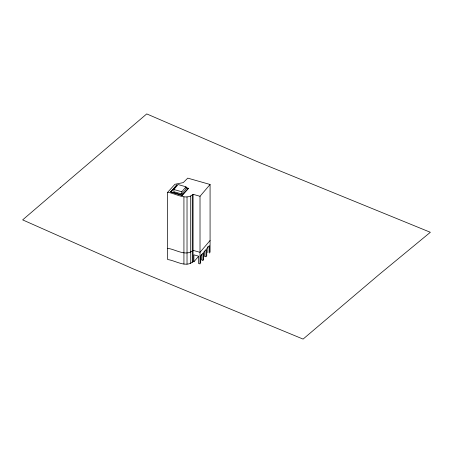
<?xml version="1.0" encoding="UTF-8"?>
<svg xmlns="http://www.w3.org/2000/svg" width="453" height="453" viewBox="0 0 453 453"><rect width="100%" height="100%" fill="white"/><g stroke="black" fill="none" stroke-linecap="round" stroke-linejoin="round"><path stroke-width="0.68" d="M173.861 189.513L178.108 184.535L185.996 186.84L185.996 189.06L181.795 193.986L173.861 191.732L173.861 189.513L181.795 191.766L185.996 186.84M167.638 192.31C175.458 193.204 185.911 200.894 193.069 194.309L200.016 196.285L210.079 184.484L187.757 178.137L183.272 182.599L174.937 184.275L167.638 192.31L167.638 259.558C175.458 260.452 185.911 268.148 193.069 261.557L193.069 194.309M210.079 240.515L200.016 252.315L193.069 250.339C185.911 256.925 175.458 249.235 167.638 248.34M193.069 261.557L193.895 261.794L198.465 256.432M201.477 254.671L201.477 259.892L202.95 260.311L203.646 259.501L203.646 252.293L205.973 249.563L205.973 256.817L206.732 255.928L206.732 248.68L209.371 245.594L209.371 253.085M170.679 191.97L176.93 184.858L170.679 191.97L182.032 195.458L188.346 188.612L188.346 188.278L185.662 187.468M182.032 195.458L188.346 188.278M205.481 256.681L204.501 256.398L204.501 251.143M199.031 263.635L200.016 263.918L200.016 196.285M186.336 188.012L188.346 188.612M170.679 191.63L182.032 195.118M210.079 184.484L210.079 252.253M207.893 246.545L207.893 252.666M202.95 260.311L202.95 253.131L200.673 255.798L200.673 263.142M198.544 263.499L198.544 256.155L193.895 254.829L193.895 261.794M192.287 195.215L192.287 262.468M190.702 196.138L190.702 263.386M187.027 196.919L187.027 264.167M183.924 196.817L183.924 264.065M181.795 191.766L181.795 193.986M60.464 187.468L22.65 219.881L132.423 268.55L303.085 339.093L379.082 274.569L430.35 232.287L257.757 161.834L146.738 113.907L60.464 187.468"/></g></svg>
